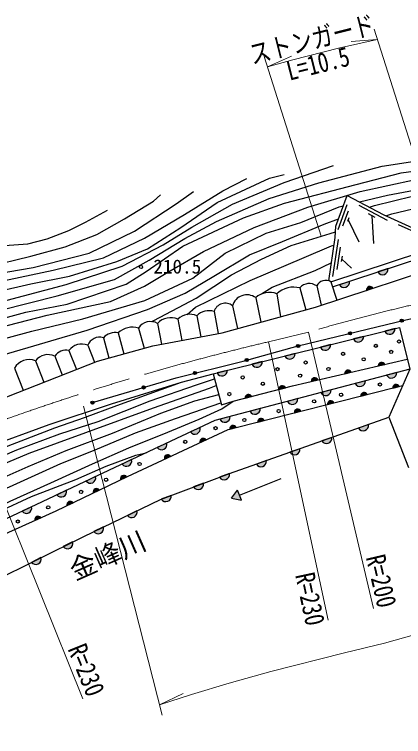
# Model space of a CAD drawing. Units: millimetres, scale not verified. Extents: x 40000 to 680000, y 20000 to 380000.
# Drawn here: x 192755 to 229217, y 241946 to 309622 of the extents above; entities that cross this region are included whole.
import ezdxf
from ezdxf.enums import TextEntityAlignment as Align

# ---------------------------------------------------------------- set-up
doc = ezdxf.new("R2010")
doc.units = ezdxf.units.MM
doc.header["$LTSCALE"] = 1000
doc.linetypes.add('CHAIN', pattern=[18.5, 12, -1.5, 3.5, -1.5])
for name, color, linetype, lineweight in [('M-BGD', 7, 'Continuous', 25), ('M-BMK', 2, 'CHAIN', 13), ('M-STR-HTXT', 7, 'Continuous', 13)]:
    doc.layers.add(name, color=color, linetype=linetype, lineweight=lineweight)
doc.layers.add('M-BMK-HTXT', color=7, linetype='Continuous')
doc.styles.add('ＭＳ ゴシック', font='')
doc.styles.get('ＭＳ ゴシック').set_extended_font_data('MS Gothic')

msp = doc.modelspace()

# ---------------------------------------------------------------- hatches: boundary and pattern name
at = {"layer": 'M-BGD'}
for points in [[(227760, 285798, -0.82183), (226819, 285487)], [(224148, 284606, -0.82183), (223207, 284295)], [(226344, 283961), (225749, 283765, -0.84072)], [(228914, 280890, -1), (229205, 280961, -1)], [(224057, 279703, -1), (224348, 279774, -1)], [(228419, 280178, -0.82183), (227458, 279939)], [(225479, 279447, -0.82183), (224518, 279207)], [(219200, 278516, -1), (219491, 278587, -1)], [(222387, 278677, -0.82183), (221425, 278438)], [(219054, 277847, -0.82183), (218092, 277608)], [(214377, 277197, -1), (214666, 277276, -1)], [(215975, 277081, -0.82183), (215014, 276842)], [(227454, 276822), (226845, 276681, -0.84072)], [(209528, 275977, -1), (209819, 276050, -1)], [(212703, 276267, -0.82183), (211742, 276028)], [(224311, 276092), (223701, 275951, -0.84072)], [(221183, 275366), (220573, 275224, -0.84072)], [(228585, 276071, -0.82183), (227627, 275817)], [(204716, 274621, -1), (205004, 274707, -1)], [(218146, 274641), (217540, 274483, -0.84072)], [(225638, 275291, -0.82183), (224680, 275038)], [(228813, 274756), (228206, 274603, -0.84072)], [(222430, 274443, -0.82183), (221472, 274189)], [(225822, 274004), (225215, 273852, -0.84072)], [(214984, 273816), (214378, 273658, -0.84072)], [(219296, 273614, -0.82183), (218338, 273360)], [(199924, 273195, -1), (200211, 273281, -1)], [(222689, 273217), (222082, 273064, -0.84072)], [(215791, 272686, -0.82183), (214833, 272433)], [(219591, 272438), (218984, 272285, -0.84072)], [(212969, 271940, -0.82183), (212011, 271687)], [(216165, 271576), (215558, 271424, -0.84072)], [(210148, 270910, -0.82183), (209251, 270490)], [(213534, 270915), (212927, 270762, -0.84072)], [(225924, 271189, -0.82183), (224990, 270859)], [(207027, 269447, -0.82183), (206130, 269027)], [(210705, 269758), (210138, 269493, -0.84072)], [(222498, 269980, -0.82183), (221564, 269650)], [(219506, 268924, -0.82183), (218572, 268595)], [(207379, 268209), (206812, 267944, -0.84072)], [(203733, 267903, -0.82183), (202836, 267482)], [(216359, 267814, -0.82183), (215424, 267484)], [(200365, 266317, -0.82183), (199469, 265895)], [(203258, 266287), (202695, 266014, -0.84072)], [(212893, 266591, -0.82183), (211965, 266243)], [(210472, 265683, -0.82183), (209544, 265335)], [(197634, 265029, -0.82183), (196738, 264607)], [(200703, 265050), (200140, 264778, -0.84072)], [(213662, 265034), (213104, 264273), (214032, 264105)], [(198244, 263860), (197681, 263587, -0.84072)], [(207443, 264547, -0.82183), (206515, 264199)], [(194368, 263489, -0.82183), (193472, 263066)], [(195231, 262451), (194661, 262194, -0.84072)], [(204230, 263104, -0.82183), (203338, 262673)], [(201091, 261589, -0.82183), (200199, 261158)], [(198209, 260184, -0.82183), (197321, 259744)], [(195241, 258712, -0.82183), (194353, 258272)]]:
    msp.add_hatch(color=256, dxfattribs=at).paths.add_polyline_path(points)

# ---------------------------------------------------------------- linework, layer by layer
for p, q in [((223914, 291766), (223043, 289423)), ((227716, 290325), (225064, 291727)), ((224021, 291193), (223498, 289787)), ((224102, 290550), (223980, 290222)), ((224041, 290386), (225022, 288300)), ((226559, 290597), (225940, 290924)), ((226249, 290761), (226404, 288166)), ((231479, 288655), (228748, 289896)), ((223075, 288532), (222567, 285069)), ((222414, 284560), (233465, 288207)), ((222571, 284085), (233573, 287716)), ((223270, 287796), (222965, 285718)), ((223450, 286956), (223379, 286471)), ((223414, 286714), (224339, 285842)), ((227760, 285798), (226819, 285487)), ((222411, 284568), (222978, 282851)), ((224148, 284606), (223207, 284295)), ((219509, 283985), (220070, 281941)), ((221080, 284179), (221506, 282365)), ((225749, 283765), (226344, 283961)), ((215359, 283078), (215843, 280782)), ((217350, 283445), (217695, 281290)), ((213188, 282321), (213660, 280182)), ((211467, 281783), (211856, 279720)), ((208078, 281064), (208453, 279078)), ((209851, 281379), (210223, 279411)), ((204379, 280225), (204899, 278335)), ((206166, 280659), (206533, 278715)), ((202475, 279778), (203015, 277817)), ((228419, 280178), (227458, 279939)), ((201085, 279329), (201608, 277429)), ((225479, 279447), (224518, 279207)), ((199623, 278613), (200249, 277020)), ((222387, 278677), (221425, 278438)), ((196531, 277596), (197225, 275831)), ((197860, 278133), (198559, 276355)), ((219054, 277847), (218092, 277608)), ((194725, 277149), (195509, 275156)), ((215975, 277081), (215014, 276842)), ((226845, 276681), (227454, 276822)), ((192755, 276477), (193574, 274395)), ((212703, 276267), (211742, 276028)), ((211371, 275936), (212164, 273025)), ((223701, 275951), (224311, 276092)), ((228585, 276071), (227627, 275817)), ((220573, 275224), (221183, 275366)), ((225638, 275291), (224680, 275038)), ((217540, 274483), (218146, 274641)), ((222430, 274443), (221472, 274189)), ((228206, 274603), (228813, 274756)), ((214378, 273658), (214984, 273816)), ((219296, 273614), (218338, 273360)), ((225215, 273852), (225822, 274004)), ((222082, 273064), (222689, 273217)), ((215791, 272686), (214833, 272433)), ((218984, 272285), (219591, 272438)), ((212969, 271940), (212011, 271687)), ((215558, 271424), (216165, 271576)), ((210148, 270910), (209251, 270490)), ((212927, 270762), (213534, 270915)), ((225924, 271189), (224990, 270859)), ((207027, 269447), (206130, 269027)), ((210138, 269493), (210705, 269758)), ((222498, 269980), (221564, 269650)), ((219506, 268924), (218572, 268595)), ((206812, 267944), (207379, 268209)), ((203733, 267903), (202836, 267482)), ((216359, 267814), (215424, 267484)), ((200365, 266317), (199469, 265895)), ((202695, 266014), (203258, 266287)), ((212893, 266591), (211965, 266243)), ((213847, 264570), (217748, 266125)), ((210472, 265683), (209544, 265335)), ((197634, 265029), (196738, 264607)), ((200140, 264778), (200703, 265050)), ((213104, 264273), (213662, 265034)), ((214032, 264105), (213662, 265034)), ((207443, 264547), (206515, 264199)), ((213104, 264273), (214032, 264105)), ((194368, 263489), (193472, 263066)), ((197681, 263587), (198244, 263860)), ((204230, 263104), (203338, 262673)), ((194661, 262194), (195231, 262451)), ((201091, 261589), (200199, 261158)), ((198209, 260184), (197321, 259744)), ((195241, 258712), (194353, 258272))]:
    msp.add_line(p, q, dxfattribs=at)
for points in [[(227568, 290762), (228107, 290933), (232594, 291982), (238672, 292555), (244282, 293190), (250583, 293699), (255178, 294694), (259856, 297079), (262847, 299910), (265616, 303378), (265616, 303887)], [(226025, 291558), (226482, 291728), (230046, 292587), (234470, 293318), (241768, 293798), (247497, 294148), (252302, 294816), (257180, 296823), (260139, 298700), (263226, 301722), (264308, 303535)], [(225094, 292050), (227726, 292683), (233872, 293831), (239282, 294562), (243615, 294562), (245556, 294689), (249884, 295103), (253258, 296025), (256854, 297775), (259983, 300233), (262656, 303128)], [(140900, 257358), (141834, 257676), (148899, 261239), (155232, 264897), (159377, 267106), (164182, 269555), (170420, 272386), (175494, 274816), (180999, 277647), (187147, 279912), (193830, 281725), (197693, 282460), (203230, 284337), (205108, 285545), (208545, 287899), (214221, 290550), (218072, 291950), (224787, 293699), (229004, 294784), (236769, 295834), (242821, 296408), (245347, 296646)], [(135867, 256881), (136957, 257159), (142844, 258889), (148897, 262108), (155728, 265821), (159600, 267961), (164961, 270803), (171446, 274107), (175801, 276161), (180712, 278270), (186040, 280384), (191454, 281895), (196750, 283251), (202133, 284793), (205376, 286586), (208721, 288608), (211680, 290213), (216622, 292384), (221281, 293831), (227215, 295413), (233322, 296326)], [(130469, 256998), (132803, 257367), (140619, 259483), (147159, 262223), (153023, 265032), (158325, 267963), (163494, 270733), (170313, 274094), (174713, 276343), (179166, 278304), (185277, 280645), (191599, 282731), (197587, 284324), (202849, 286036), (206686, 288034), (209364, 289684), (213195, 291832), (218021, 293886), (222661, 295473)], [(126809, 257396), (129312, 257550), (133918, 258539), (137999, 259744), (143316, 261443), (150352, 264574), (157091, 267881), (163027, 271125), (170523, 274939), (176180, 277905), (180045, 280006), (183893, 281650), (188406, 283040), (194280, 284369), (197905, 285083), (202357, 286474), (205232, 287648), (208354, 289657), (211739, 291984), (216654, 294271), (218015, 294610)], [(120648, 263392), (123963, 261398), (127738, 260048), (134276, 260048), (139164, 261029), (142693, 262010), (147430, 264009), (153384, 266800), (159683, 269965), (168255, 274665), (173412, 277610), (176858, 279335), (180081, 280900), (184286, 282740), (187048, 283630), (191191, 284550), (196395, 285665), (201091, 286800), (204927, 288641), (208702, 290881), (212293, 293089), (214534, 294255)], [(148284, 259676), (148522, 259814), (154886, 263218), (161888, 267258), (165229, 269007), (169729, 271250), (174979, 273795), (180167, 276117), (184890, 278163), (189377, 279785), (195812, 281446), (201763, 282719), (204951, 284154), (207118, 285458), (210459, 287398), (215233, 289657), (220261, 291565), (225139, 293030), (230327, 294144)], [(102965, 291542), (103805, 290416), (107339, 283989), (110178, 279439), (115784, 271368), (118933, 267486), (121127, 265750), (124418, 263649), (128226, 262339), (133863, 261639), (141969, 262766), (148625, 265356), (155177, 268645), (163587, 273214), (169419, 276573), (175635, 279984), (179749, 281933), (184637, 283794), (188812, 284951), (194524, 285903), (199765, 287243), (204000, 289314), (207901, 291873), (209546, 293030)], [(154156, 269340), (158296, 271700), (161800, 273661), (164635, 275179), (167972, 276889), (173268, 279467), (176743, 281115), (179834, 282447), (183345, 283965), (186874, 285057), (190172, 285982), (194281, 286957), (197495, 287834), (200480, 289000), (203054, 290482), (205771, 292130), (206447, 292711)], [(222204, 284661), (222800, 288726), (222860, 289792), (223929, 292667), (227303, 290883), (232728, 288417), (233465, 288207)], [(161711, 265137), (162505, 265769), (166801, 268791), (171479, 271367), (178226, 274167), (183263, 276369), (188132, 278245), (194369, 279931), (199156, 281085), (204980, 282803), (209467, 284903), (212500, 287235), (216351, 289112), (219597, 290130), (223193, 291593), (223563, 291682)], [(189999, 288545), (191813, 287953), (194008, 288130), (195835, 288593), (197844, 289366), (199422, 290161), (201462, 291264)], [(171284, 268918), (172115, 269591), (177430, 272008), (184304, 274935), (191702, 277710), (199569, 280038), (205233, 281978), (208745, 283515), (211453, 285109), (214794, 287081), (217881, 288353), (221763, 289976), (223115, 290477)], [(205621, 280834), (205817, 280929), (209795, 283029), (213104, 285224), (215905, 286687), (218674, 287959), (222333, 289104), (222830, 289262)], [(208938, 281504), (209731, 282173), (214855, 284686), (219915, 286849), (222460, 287931), (222693, 287996)], [(120182, 255225), (123246, 254349), (127064, 253669), (131805, 253166), (136857, 253255), (141256, 253888), (144893, 254971), (150398, 257387), (167135, 264184), (187332, 271941), (200551, 277139), (205733, 278565), (212231, 279790), (220978, 282191), (233854, 286440)], [(215921, 283431), (216903, 284047), (220944, 285638), (222449, 286329)], [(200068, 273238), (207922, 275575), (214175, 277142), (219342, 278550), (229427, 281015), (246570, 284776), (254710, 284486), (270780, 281872)], [(106227, 241946), (107599, 242685), (117660, 247243), (119932, 247987), (122481, 248131), (126922, 247740), (134390, 247229), (138231, 247542), (141128, 248280), (146330, 250246), (151160, 252312), (160480, 256734), (167915, 259992), (173137, 262133), (181871, 265700), (190013, 269016), (196008, 271185), (201835, 273141), (208399, 275155), (211371, 275936), (228828, 280280)], [(228828, 280280), (229796, 276391), (227845, 271867), (229676, 267160)], [(212164, 273025), (213249, 273364), (218812, 274815), (229567, 277313)], [(229796, 276391), (211535, 271561), (202707, 267422), (185134, 259134)], [(179030, 262181), (181385, 263415), (188619, 266933), (192973, 268804), (197002, 270308), (200595, 271473), (205460, 273425), (209805, 274905), (211498, 275469)], [(178737, 262851), (186586, 266384), (189188, 267827), (191590, 268967), (196534, 270879), (199311, 271839), (202358, 272964), (208399, 275155)], [(179045, 260866), (179840, 261272), (185387, 263935), (188712, 266225), (194130, 268514), (199450, 270434), (205791, 272756), (211037, 274602), (211667, 274852)], [(185854, 257967), (190609, 260372), (196668, 263097), (203354, 266333), (212786, 270727), (229125, 274835)], [(179455, 259941), (183561, 262141), (190063, 265513), (194034, 267264), (197605, 268765), (201928, 270374), (206484, 272245), (209661, 273402), (211900, 273997)], [(179813, 259135), (183165, 260907), (187353, 263222), (192285, 265338), (197114, 267528), (200311, 268826), (204113, 270398), (207861, 271765), (212110, 273226)], [(180203, 258257), (181055, 258707), (184504, 260377), (188631, 262220), (192344, 264013), (196171, 265731), (200057, 267492), (203459, 268990), (207129, 270470), (210071, 271681), (212179, 272672), (213249, 273364)], [(172737, 245030), (179210, 250100), (182726, 252407), (190662, 256441), (199263, 260707), (206444, 264173), (212904, 266595), (227845, 271867)], [(180642, 257268), (183701, 258894), (187936, 261228), (191232, 262996), (194338, 264430), (198503, 266037), (201365, 267274), (204136, 268308), (205102, 268545)]]:
    msp.add_lwpolyline(points, dxfattribs=at)
for centre in [(204619, 285952), (229060, 280925), (224203, 279738), (228785, 278971), (219345, 278551), (226622, 278564), (223549, 277815), (228056, 277995), (214521, 277236), (220039, 277004), (225483, 277301), (209673, 276014), (217403, 276380), (222176, 276396), (214143, 275601), (219525, 275772), (204860, 274664), (216031, 275008), (227003, 274939), (212895, 274041), (223363, 273979), (220837, 273362), (200068, 273238), (217509, 272449), (214302, 271617), (211603, 270846), (208762, 269568), (204481, 267494), (201342, 266015), (199000, 264874), (195923, 263425), (193075, 262103)]:
    msp.add_circle(centre, 150, dxfattribs=at)
for centre, radius, start, end in [((227259, 285735), 505, 209.43292, 7.09111), ((220395, 283267), 1141, 53.12972, 140.97861), ((221924, 283763), 941, 58.82002, 153.73389), ((223647, 284544), 505, 209.43292, 7.09111), ((216653, 281640), 1935, 68.90769, 131.9791), ((218910, 281791), 2274, 74.73879, 133.33787), ((226064, 283812), 318, 28.15315, 188.37088), ((214539, 281939), 1404, 54.2531, 164.19104), ((212508, 281475), 1085, 51.20192, 163.54583), ((210985, 280277), 1581, 72.2412, 135.8174), ((207403, 279535), 1671, 66.17541, 137.72028), ((209191, 279948), 1576, 65.22105, 134.93694), ((203814, 278354), 1955, 73.21588, 133.23962), ((205499, 279510), 1329, 59.84637, 147.45081), ((202186, 278297), 1508, 78.94715, 136.85268), ((227915, 280153), 505, 205.14581, 2.804), ((200743, 278176), 1202, 73.4522, 158.715), ((224975, 279422), 505, 205.14581, 2.804), ((197596, 276874), 1286, 78.16559, 145.85949), ((199035, 277294), 1444, 65.98161, 144.46253), ((221882, 278652), 505, 205.14581, 2.804), ((195898, 276284), 1457, 64.23632, 143.59949), ((218550, 277823), 505, 205.14581, 2.804), ((194112, 275723), 1552, 66.71733, 150.91379), ((215471, 277057), 505, 205.14581, 2.804), ((227162, 276698), 318, 22.96589, 183.18362), ((212199, 276242), 505, 205.14581, 2.804), ((224018, 275968), 318, 22.96589, 183.18362), ((220890, 275242), 318, 22.96589, 183.18362), ((228081, 276039), 505, 205.98718, 3.64537), ((217857, 274510), 318, 24.51593, 184.73367), ((225134, 275259), 505, 205.98718, 3.64537), ((228522, 274627), 318, 24.00289, 184.22063), ((221926, 274410), 505, 205.98718, 3.64537), ((225532, 273875), 318, 24.00289, 184.22063), ((214695, 273684), 318, 24.51593, 184.73367), ((218792, 273581), 505, 205.98718, 3.64537), ((222399, 273087), 318, 24.00289, 184.22063), ((215287, 272654), 505, 205.98718, 3.64537), ((219300, 272308), 318, 24.00289, 184.22063), ((212465, 271908), 505, 205.98718, 3.64537), ((215874, 271447), 318, 24.00289, 184.22063), ((209658, 270789), 505, 216.28782, 13.94601), ((213244, 270786), 318, 24.00289, 184.22063), ((225424, 271116), 505, 210.60629, 8.26448), ((206537, 269325), 505, 216.28782, 13.94601), ((210444, 269576), 318, 34.8668, 195.08454), ((221998, 269908), 505, 210.60629, 8.26448), ((219006, 268852), 505, 210.60629, 8.26448), ((207119, 268027), 318, 34.8668, 195.08454), ((203243, 267781), 505, 216.28782, 13.94601), ((215859, 267741), 505, 210.60629, 8.26448), ((199875, 266195), 505, 216.42122, 14.07942), ((203000, 266102), 318, 35.72559, 195.94332), ((212395, 266508), 505, 211.72444, 9.38263), ((209974, 265601), 505, 211.72444, 9.38263), ((197144, 264907), 505, 216.42122, 14.07942), ((200445, 264865), 318, 35.72559, 195.94332), ((197986, 263674), 318, 35.72559, 195.94332), ((206945, 264465), 505, 211.72444, 9.38263), ((193878, 263366), 505, 216.42122, 14.07942), ((194968, 262272), 318, 34.10183, 194.31956), ((203741, 262977), 505, 216.93537, 14.59357), ((200602, 261462), 505, 216.93537, 14.59357), ((197722, 260052), 505, 217.54913, 15.20733), ((194754, 258580), 505, 217.54913, 15.20733)]:
    msp.add_arc(centre, radius, start, end, dxfattribs=at)
at = {"layer": 'M-BMK'}
msp.add_line((216560, 278941), (220306, 279855), dxfattribs=at)
for centre, radius, start, end in [((275847, 87722), 200000, 97.09398, 106.12315), ((269160, 55037), 230000, 103.2202, 110.38701)]:
    msp.add_arc(centre, radius, start, end, dxfattribs=at)
at = {"layer": 'M-STR-HTXT'}
for p, q in [((231564, 292143), (226450, 308245)), ((226754, 307288), (224308, 307079)), ((221494, 288842), (216161, 305680)), ((216463, 304726), (218716, 305701)), ((220306, 279855), (226395, 253963)), ((216560, 278941), (222142, 252853)), ((199227, 272903), (206606, 243950)), ((189037, 270630), (199178, 245492)), ((206359, 244921), (208568, 245991))]:
    msp.add_line(p, q, dxfattribs=at)
for points in [[(216463, 304726), (218841, 305381), (223109, 306454), (226754, 307288)], [(206359, 244921), (209350, 245884), (212875, 246953), (216765, 248052), (223671, 249796), (227416, 250710), (230427, 251542), (233602, 252389), (236671, 253146), (240692, 254047), (244389, 254786), (248667, 255535), (251548, 255976), (253090, 256192), (254627, 256392), (255449, 256458), (256519, 256391), (258252, 256159), (267655, 254845)]]:
    msp.add_lwpolyline(points, dxfattribs=at)

# ---------------------------------------------------------------- texts
at = {"layer": 'M-BGD', "style": 'ＭＳ ゴシック'}
msp.add_text('210.5', height=1320, dxfattribs=at).set_placement((205769, 285998), align=Align.MIDDLE_LEFT)
at = {"layer": 'M-BMK-HTXT', "style": 'ＭＳ ゴシック'}
msp.add_text('金峰川', height=1833, rotation=23.87, dxfattribs=at).set_placement((201110, 259754), align=Align.TOP_CENTER)
at = {"layer": 'M-STR-HTXT', "style": 'ＭＳ ゴシック', "width": 0.8}
msp.add_text('ストンガード', height=1833, rotation=14.116, dxfattribs=at).set_placement((220988, 305867), align=Align.BOTTOM_CENTER)
msp.add_text('L=10.5', height=1833, rotation=14.116, dxfattribs=at).set_placement((220975, 305917), align=Align.TOP_CENTER)
for s, rotation, p in [('R=200', 283.233, (226280, 253764)), ('R=230', 291.969, (199075, 245327))]:
    msp.add_text(s, height=1833, rotation=rotation, dxfattribs=at).set_placement(p, align=Align.BOTTOM_RIGHT)
msp.add_text('R=230', height=1833, rotation=282.078, dxfattribs=at).set_placement((221891, 252595), align=Align.TOP_RIGHT)

doc.saveas('drawing.dxf')
